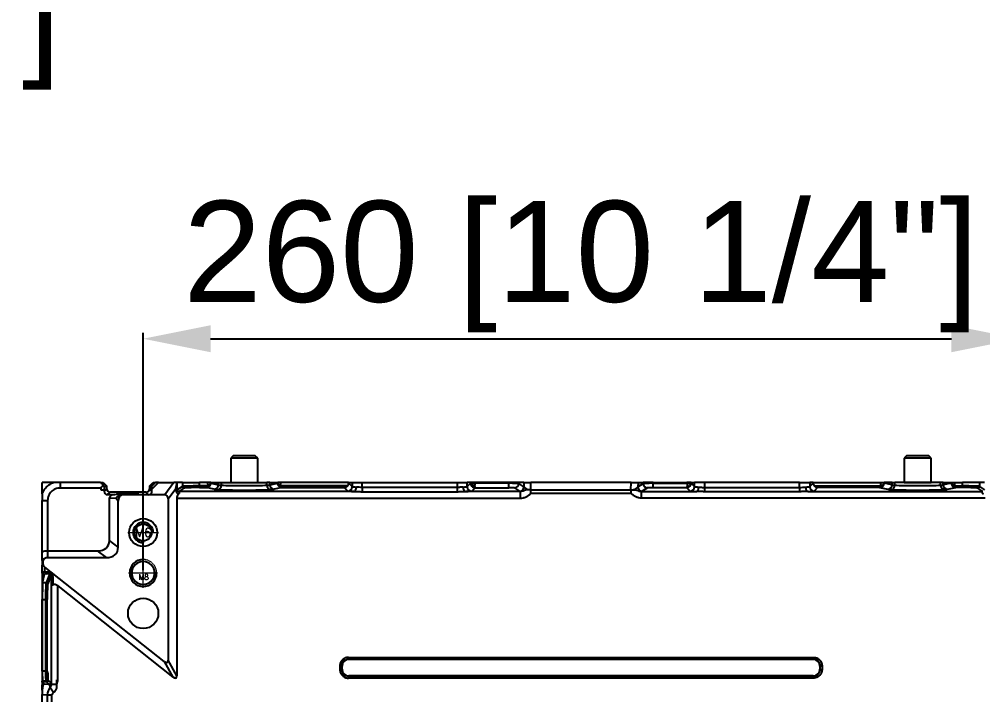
# Model space of a CAD drawing. Header units: millimetres. Extents: x 389 to 17466, y 310 to 5904.
# Drawn here: x 1606.6 to 1892.7, y 1203.1 to 1403.7 of the extents above; entities that cross this region are included whole.
import ezdxf

# ---------------------------------------------------------------- set-up
doc = ezdxf.new("R2010")
doc.units = ezdxf.units.MM
doc.linetypes.add('CENTER', pattern=[0.6, 0.375, -0.075, 0.075, -0.075])
doc.linetypes.add('HIDDEN', pattern=[0.2, 0.1, -0.1])
doc.layers.add('screw', color=33, linetype='Continuous', lineweight=13)
doc.styles.get("Standard").update_dxf_attribs({"font": 'arial.ttf'})
doc.styles.add('TXT', font='txt.shx', dxfattribs={"bigfont": 'gbcbig.shx'})
doc.dimstyles.new('DIMSTYLE_14', dxfattribs={"dimtxt": 30, "dimasz": 20, "dimexe": 1.75, "dimexo": 0.875, "dimgap": 2, "dimtad": 1, "dimzin": 9, "dimdsep": 46, "dimtxsty": 'Standard', "dimblk": '_FILLED', "dimcen": 0.09, "dimadec": 0, "dimazin": 0, "dimtp": 0.05, "dimtm": 0.05, "dimtfac": 1, "dimtofl": 0, "dimtmove": 0, "dimatfit": 3, "dimldrblk": '_FILLED', "dimfxl": 1, "dimtolj": 1, "dimarcsym": 0})

# ---------------------------------------------------------------- blocks, each defined once
blk = doc.blocks.new('_FILLED')
at = {"color": 0, "linetype": 'ByBlock'}
blk.add_solid([(0, 0), (-1, 0.2), (-1, -0.2)], dxfattribs=at)
blk = doc.blocks.new('*D176')
at = {"color": 0, "lineweight": -2, "transparency": 16777216}
for p, q in [((1465.57, 1267.03), (1465.57, 1382.67)), ((1524.51, 1263.39), (1524.51, 1382.67)), ((1485.57, 1380.92), (1504.51, 1380.92))]:
    blk.add_line(p, q, dxfattribs=at)
at = {"layer": 'Defpoints', "color": 0, "transparency": 16777216}
for p in [(1524.51, 1380.92), (1465.57, 1266.16), (1524.51, 1262.52)]:
    blk.add_point(p, dxfattribs=at)
at = {"color": 0, "lineweight": -2, "transparency": 16777216, "xscale": 20, "yscale": 20, "zscale": 20, "rotation": 180}
blk.add_blockref('_FILLED', (1465.57, 1380.92), dxfattribs=at)
at = {"color": 0, "lineweight": -2, "transparency": 16777216, "xscale": 20, "yscale": 20, "zscale": 20}
blk.add_blockref('_FILLED', (1524.51, 1380.92), dxfattribs=at)
at = {"color": 0, "transparency": 16777216, "insert": (1495.04, 1402.34), "char_height": 30, "attachment_point": 5}
blk.add_mtext('\\A1;58.94 [2 3/8"]', dxfattribs=at)
blk = doc.blocks.new('*D177')
at = {"color": 0, "lineweight": -2, "transparency": 16777216}
for p, q in [((1643.36, 1240.16), (1643.36, 1310.6)), ((1903.36, 1240.16), (1903.36, 1310.6)), ((1663.36, 1308.85), (1883.36, 1308.85))]:
    blk.add_line(p, q, dxfattribs=at)
at = {"layer": 'Defpoints', "color": 0, "transparency": 16777216}
for p in [(1903.36, 1308.85), (1643.36, 1239.29), (1903.36, 1239.29)]:
    blk.add_point(p, dxfattribs=at)
at = {"color": 0, "lineweight": -2, "transparency": 16777216, "xscale": 20, "yscale": 20, "zscale": 20, "rotation": 180}
blk.add_blockref('_FILLED', (1643.36, 1308.85), dxfattribs=at)
at = {"color": 0, "lineweight": -2, "transparency": 16777216, "xscale": 20, "yscale": 20, "zscale": 20}
blk.add_blockref('_FILLED', (1903.36, 1308.85), dxfattribs=at)
at = {"color": 0, "transparency": 16777216, "insert": (1773.36, 1330.27), "char_height": 30, "attachment_point": 5}
blk.add_mtext('\\A1;260 [10 1/4"]', dxfattribs=at)
blk = doc.blocks.new('screw_m8_g')
at = {"layer": 'screw', "color": 1, "linetype": 'CENTER', "lineweight": 18, "ltscale": 0.16}
for p, q in [((0, -4.4), (0, 4.4)), ((-4.4, 0), (4.4, 0))]:
    blk.add_line(p, q, dxfattribs=at)
at = {"layer": 'screw', "color": 33, "linetype": 'HIDDEN', "lineweight": 18, "ltscale": 0.16}
blk.add_circle((0, 0), 3.4, dxfattribs=at)
at = {"layer": 'screw', "color": 92, "linetype": 'HIDDEN', "lineweight": 18, "ltscale": 0.16}
blk.add_arc((0, 0), 4, 270, 180, dxfattribs=at)
at = {"layer": 'screw', "color": 6, "lineweight": 18, "style": 'TXT'}
blk.add_text('M8', height=1.6, dxfattribs=at).set_placement((-1.36, -2))
blk = doc.blocks.new('A$C777e5d8d')
at = {"color": 7, "linetype": 'Continuous'}
for p, q in [((0.8, 8), (0, 7.2)), ((8, 7.2), (0, 7.2)), ((0, 7.2), (0, 0)), ((0.8, 8), (4, 8)), ((4, 8), (7.2, 8)), ((8, 7.2), (7.2, 8)), ((8, 0), (8, 7.2)), ((0, 0), (4, 0)), ((4, 0), (8, 0))]:
    blk.add_line(p, q, dxfattribs=at)
blk = doc.blocks.new('YTGUH')
at = {"color": 9, "linetype": 'Continuous', "true_color": 0xc7c8ca}
for p, q in [((1618.71, 1266.16), (1618.71, 1264.51)), ((1630.73, 1266.16), (1618.71, 1266.16)), ((1630.73, 1266.16), (1631.46, 1266.16)), ((1631.46, 1266.16), (1632.56, 1265.06)), ((1631.83, 1264.01), (1631.83, 1265.06)), ((1631.83, 1265.06), (1632.56, 1265.06)), ((1632.56, 1264.3), (1632.56, 1265.06)), ((1645.2, 1265.06), (1646.3, 1266.16)), ((1645.2, 1265.06), (1645.95, 1265.06)), ((1645.2, 1265.06), (1645.2, 1264.3)), ((1647.04, 1266.16), (1645.95, 1265.06)), ((1645.97, 1264.15), (1647.96, 1266.16)), ((1646.3, 1266.16), (1647.04, 1266.16)), ((1647.96, 1266.16), (1647.04, 1266.16)), ((1647.96, 1266.16), (1652.43, 1266.16)), ((1652.43, 1266.16), (1649.75, 1262.52)), ((1653.43, 1266.16), (1652.43, 1266.16)), ((1653.43, 1266.16), (1653.49, 1266.16)), ((1653.49, 1263.95), (1653.49, 1266.16)), ((1655.05, 1266.16), (1653.49, 1266.16)), ((1655.05, 1264.99), (1653.49, 1263.95)), ((1655.05, 1266.16), (1655.05, 1264.99)), ((1655.05, 1266.16), (1660.04, 1266.16)), ((1660.04, 1265.14), (1660.04, 1266.16)), ((1662.43, 1266.16), (1660.04, 1266.16)), ((1662.04, 1265.14), (1660.04, 1265.14)), ((1660.04, 1264.64), (1660.04, 1265.14)), ((1660.04, 1264.64), (1662.04, 1264.64)), ((1662.04, 1265.14), (1662.04, 1264.64)), ((1664.48, 1264.16), (1662.04, 1264.64)), ((1662.43, 1266.16), (1662.43, 1265.24)), ((1663.41, 1266.16), (1662.43, 1266.16)), ((1662.43, 1265.24), (1662.66, 1264.8)), ((1663.41, 1265.92), (1663.41, 1266.16)), ((1663.41, 1266.16), (1665.76, 1266.16)), ((1663.41, 1265.92), (1665.76, 1265.46)), ((1665.76, 1265.46), (1665.76, 1266.16)), ((1665.76, 1266.16), (1666.59, 1266.16)), ((1666.59, 1265.36), (1666.59, 1266.16)), ((1666.59, 1266.16), (1680.12, 1266.16)), ((1680.12, 1265.36), (1680.12, 1266.16)), ((1680.95, 1266.16), (1680.12, 1266.16)), ((1680.95, 1265.46), (1680.95, 1266.16)), ((1680.95, 1266.16), (1683.3, 1266.16)), ((1680.95, 1265.46), (1683.3, 1265.92)), ((1684.67, 1264.64), (1682.23, 1264.16)), ((1683.3, 1266.16), (1683.3, 1265.92)), ((1684.28, 1266.16), (1683.3, 1266.16)), ((1684.28, 1265.24), (1684.05, 1264.8)), ((1684.28, 1265.24), (1684.28, 1266.16)), ((1704.38, 1266.16), (1684.28, 1266.16)), ((1704.09, 1265.14), (1684.67, 1265.14)), ((1684.67, 1264.64), (1684.67, 1265.14)), ((1684.67, 1264.64), (1703.09, 1264.64)), ((1703.09, 1264.64), (1704.11, 1263.62)), ((1704.38, 1265.95), (1704.38, 1266.16)), ((1704.38, 1266.16), (1705.41, 1266.16)), ((1705.41, 1264.92), (1704.38, 1265.95)), ((1705.41, 1266.16), (1705.41, 1264.92)), ((1705.41, 1266.16), (1708.41, 1266.16)), ((1708.41, 1264.68), (1708.41, 1266.16)), ((1708.41, 1266.16), (1736.62, 1266.16)), ((1736.62, 1264.68), (1708.41, 1264.68)), ((1708.41, 1264.68), (1708.41, 1263.43)), ((1736.62, 1266.16), (1736.62, 1264.68)), ((1736.62, 1266.16), (1739.61, 1266.16)), ((1736.62, 1264.68), (1736.62, 1263.43)), ((1739.61, 1264.92), (1739.61, 1266.16)), ((1740.61, 1266.16), (1739.61, 1266.16)), ((1740.61, 1265.91), (1739.61, 1264.92)), ((1740.61, 1266.16), (1740.61, 1265.91)), ((1741.91, 1266.16), (1740.61, 1266.16)), ((1740.71, 1265.63), (1741.91, 1265.91)), ((1740.91, 1263.62), (1741.91, 1264.61)), ((1741.91, 1265.91), (1741.7, 1265.02)), ((1741.91, 1265.91), (1741.91, 1266.16)), ((1751.93, 1266.16), (1741.91, 1266.16)), ((1751.93, 1265.91), (1741.91, 1265.91)), ((1741.91, 1264.61), (1751.93, 1264.61)), ((1751.93, 1266.16), (1751.93, 1265.91)), ((1754.92, 1266.16), (1751.93, 1266.16)), ((1751.93, 1264.61), (1751.93, 1265.91)), ((1753.63, 1264.56), (1755.15, 1263.54)), ((1754.92, 1265.85), (1754.92, 1266.16)), ((1756.4, 1266.16), (1754.92, 1266.16)), ((1756.44, 1264.84), (1754.92, 1265.85)), ((1756.4, 1266.16), (1756.44, 1264.84)), ((1756.4, 1266.16), (1758.43, 1266.16)), ((1758.5, 1264.02), (1758.43, 1266.16)), ((1788.28, 1266.16), (1758.43, 1266.16)), ((1788.21, 1264.02), (1788.28, 1266.16)), ((1788.28, 1266.16), (1790.31, 1266.16)), ((1790.31, 1266.16), (1790.27, 1264.84)), ((1790.27, 1264.84), (1791.79, 1265.85)), ((1790.31, 1266.16), (1791.79, 1266.16)), ((1793.09, 1264.56), (1791.56, 1263.54)), ((1791.79, 1265.85), (1791.79, 1266.16)), ((1794.78, 1266.16), (1791.79, 1266.16)), ((1794.78, 1266.16), (1794.78, 1265.91)), ((1794.78, 1266.16), (1804.8, 1266.16)), ((1794.78, 1265.91), (1804.8, 1265.91)), ((1794.78, 1264.61), (1794.78, 1265.91)), ((1804.8, 1264.61), (1794.78, 1264.61)), ((1804.8, 1265.91), (1804.8, 1266.16)), ((1806.1, 1266.16), (1804.8, 1266.16)), ((1806, 1265.63), (1804.8, 1265.91)), ((1804.8, 1265.91), (1805.01, 1265.02)), ((1805.8, 1263.62), (1804.8, 1264.61)), ((1806.1, 1266.16), (1806.1, 1265.91)), ((1806.1, 1266.16), (1807.1, 1266.16)), ((1806.1, 1265.91), (1807.1, 1264.92)), ((1807.1, 1264.92), (1807.1, 1266.16)), ((1810.09, 1266.16), (1807.1, 1266.16)), ((1810.09, 1266.16), (1810.09, 1264.68)), ((1838.3, 1266.16), (1810.09, 1266.16)), ((1810.09, 1264.68), (1838.3, 1264.68)), ((1810.09, 1264.68), (1810.09, 1263.43)), ((1838.3, 1264.68), (1838.3, 1266.16)), ((1838.3, 1266.16), (1841.3, 1266.16)), ((1838.3, 1264.68), (1838.3, 1263.43)), ((1841.3, 1266.16), (1841.3, 1264.92)), ((1842.34, 1266.16), (1841.3, 1266.16)), ((1841.3, 1264.92), (1842.34, 1265.95)), ((1842.34, 1265.95), (1842.34, 1266.16)), ((1842.34, 1266.16), (1862.43, 1266.16)), ((1843.62, 1264.64), (1842.6, 1263.62)), ((1842.62, 1265.14), (1862.04, 1265.14)), ((1862.04, 1264.64), (1843.62, 1264.64)), ((1862.04, 1264.64), (1862.04, 1265.14)), ((1862.04, 1264.64), (1864.48, 1264.16)), ((1862.43, 1265.24), (1862.43, 1266.16)), ((1862.43, 1266.16), (1863.41, 1266.16)), ((1862.43, 1265.24), (1862.66, 1264.8)), ((1863.41, 1266.16), (1863.41, 1265.92)), ((1865.76, 1266.16), (1863.41, 1266.16)), ((1865.76, 1265.46), (1863.41, 1265.92)), ((1865.76, 1265.46), (1865.76, 1266.16)), ((1865.76, 1266.16), (1866.59, 1266.16)), ((1866.59, 1265.36), (1866.59, 1266.16)), ((1880.12, 1266.16), (1866.59, 1266.16)), ((1880.12, 1265.36), (1880.12, 1266.16)), ((1880.95, 1266.16), (1880.12, 1266.16)), ((1880.95, 1265.46), (1880.95, 1266.16)), ((1880.95, 1266.16), (1883.3, 1266.16)), ((1883.3, 1265.92), (1880.95, 1265.46)), ((1882.23, 1264.16), (1884.67, 1264.64)), ((1883.3, 1265.92), (1883.3, 1266.16)), ((1883.3, 1266.16), (1884.28, 1266.16)), ((1884.28, 1265.24), (1884.05, 1264.8)), ((1884.28, 1266.16), (1884.28, 1265.24)), ((1884.28, 1266.16), (1886.67, 1266.16)), ((1884.67, 1265.14), (1884.67, 1264.64)), ((1884.67, 1265.14), (1886.67, 1265.14)), ((1886.67, 1264.64), (1884.67, 1264.64)), ((1886.67, 1265.14), (1886.67, 1266.16)), ((1891.66, 1266.16), (1886.67, 1266.16)), ((1886.67, 1264.64), (1886.67, 1265.14)), ((1891.66, 1266.16), (1891.66, 1264.99)), ((1893.22, 1266.16), (1891.66, 1266.16)), ((1891.66, 1264.99), (1893.22, 1263.95)), ((1630.83, 1264.51), (1618.71, 1264.51)), ((1630.83, 1264.51), (1630.83, 1264.01)), ((1630.83, 1264.01), (1631.81, 1264.01)), ((1632.56, 1264.3), (1631.81, 1263.55)), ((1631.81, 1264.01), (1631.81, 1263.55)), ((1631.83, 1264.01), (1631.81, 1264.01)), ((1632.81, 1262.55), (1633.56, 1263.3)), ((1632.81, 1262.55), (1634.96, 1262.55)), ((1644.2, 1263.3), (1633.56, 1263.3)), ((1637.56, 1262.52), (1634.96, 1262.55)), ((1644.99, 1262.52), (1637.56, 1262.52)), ((1644.2, 1263.3), (1644.99, 1262.52)), ((1649.75, 1262.52), (1644.99, 1262.52)), ((1645.98, 1263.53), (1645.2, 1264.3)), ((1645.98, 1263.53), (1645.97, 1264.15)), ((1650.77, 1261.26), (1653.1, 1264.42)), ((1653.1, 1264.42), (1653.1, 1263.95)), ((1653.1, 1263.95), (1653.49, 1263.95)), ((1654.05, 1263.49), (1655.55, 1264.49)), ((1654.29, 1263.5), (1654.05, 1263.49)), ((1705.93, 1263.5), (1654.29, 1263.5)), ((1708.41, 1263.43), (1736.62, 1263.43)), ((1755.36, 1263.5), (1739.09, 1263.5)), ((1755.36, 1261.5), (1755.36, 1263.5)), ((1758.44, 1263.94), (1788.27, 1263.94)), ((1758.46, 1263.99), (1758.5, 1264.02)), ((1788.22, 1262.88), (1758.49, 1262.88)), ((1788.25, 1263.99), (1788.21, 1264.02)), ((1791.35, 1263.5), (1807.62, 1263.5)), ((1791.35, 1261.5), (1791.35, 1263.5)), ((1838.3, 1263.43), (1810.09, 1263.43)), ((1840.78, 1263.5), (1892.42, 1263.5)), ((1892.66, 1263.49), (1891.17, 1264.49)), ((1892.42, 1263.5), (1892.66, 1263.49)), ((1613.36, 1260.8), (1615, 1260.8)), ((1613.36, 1245.47), (1613.36, 1260.8)), ((1615, 1260.8), (1615, 1245.84)), ((1633.34, 1261.57), (1635.27, 1261.54)), ((1633.34, 1248.95), (1633.34, 1261.57)), ((1635.94, 1260.63), (1635.27, 1261.54)), ((1635.94, 1246.95), (1635.94, 1260.63)), ((1650.77, 1261.26), (1650.77, 1213.36)), ((1653.37, 1261.5), (1653.37, 1208.75)), ((1653.37, 1261.5), (1755.36, 1261.5)), ((1893.34, 1261.5), (1791.35, 1261.5)), ((1646.36, 1251.29), (1645.86, 1251.29)), ((1635.94, 1246.95), (1633.34, 1248.95)), ((1643.36, 1248.79), (1643.36, 1248.29)), ((1613.36, 1243.03), (1613.36, 1245.47)), ((1615.01, 1245.84), (1629.73, 1245.84)), ((1615.05, 1243.84), (1615.01, 1245.84)), ((1629.73, 1245.84), (1632.34, 1243.84)), ((1613.36, 1243.03), (1613.36, 1241.65)), ((1613.36, 1239.68), (1613.36, 1241.65)), ((1615.05, 1243.84), (1632.34, 1243.84)), ((1643.36, 1242.69), (1643.36, 1243.29)), ((1613.36, 1239.2), (1613.36, 1236.39)), ((1613.5, 1236.38), (1614.02, 1238.95)), ((1614.15, 1239.5), (1614.17, 1241.02)), ((1615.17, 1239.56), (1614.15, 1239.5)), ((1649.61, 1213.01), (1614.17, 1241.02)), ((1615.61, 1239.12), (1614.52, 1236.38)), ((1614.59, 1239.06), (1615.61, 1239.12)), ((1647.36, 1239.29), (1646.76, 1239.29)), ((1614.52, 1236.38), (1613.5, 1236.38)), ((1615.02, 1235.88), (1616.1, 1238.59)), ((1616.1, 1238.59), (1616.01, 1235.53)), ((1616.59, 1235.81), (1616.66, 1238.03)), ((1616.01, 1235.53), (1616.01, 1206.25)), ((1618.01, 1207.6), (1618.01, 1235.44)), ((1618.01, 1235.44), (1652.21, 1208.39)), ((1613.41, 1231.4), (1613.36, 1231.4)), ((1613.36, 1231.4), (1613.36, 1210.16)), ((1613.41, 1210.16), (1613.41, 1231.4)), ((1613.41, 1231.4), (1614.37, 1231.4)), ((1614.37, 1231.4), (1614.37, 1210.16)), ((1614.87, 1231.4), (1614.37, 1231.4)), ((1614.87, 1210.16), (1614.87, 1231.4)), ((1653.37, 1208.75), (1650.77, 1213.36)), ((1704.31, 1214.23), (1842.4, 1214.23)), ((1704.31, 1214.23), (1704.31, 1213.69)), ((1842.4, 1213.69), (1704.31, 1213.69)), ((1704.39, 1213.61), (1704.31, 1213.69)), ((1842.32, 1213.61), (1704.39, 1213.61)), ((1842.32, 1213.61), (1842.4, 1213.69)), ((1842.4, 1214.23), (1842.4, 1213.69)), ((1649.61, 1213.01), (1652.21, 1208.39)), ((1701.77, 1211.7), (1701.77, 1210.61)), ((1702.32, 1211.7), (1701.77, 1211.7)), ((1702.32, 1210.61), (1701.77, 1210.61)), ((1702.32, 1210.61), (1702.32, 1211.7)), ((1702.32, 1211.7), (1702.4, 1211.61)), ((1702.4, 1210.7), (1702.32, 1210.61)), ((1702.4, 1211.61), (1702.4, 1210.7)), ((1844.4, 1211.7), (1844.31, 1211.61)), ((1844.31, 1211.61), (1844.31, 1210.7)), ((1844.31, 1210.7), (1844.4, 1210.61)), ((1844.4, 1210.61), (1844.4, 1211.7)), ((1844.4, 1211.7), (1844.94, 1211.7)), ((1844.4, 1210.61), (1844.94, 1210.61)), ((1844.94, 1211.7), (1844.94, 1210.61)), ((1613.41, 1210.16), (1613.36, 1210.16)), ((1614.37, 1210.16), (1613.41, 1210.16)), ((1614.87, 1210.16), (1614.37, 1210.16)), ((1615.93, 1206.68), (1615.18, 1207.44)), ((1617.75, 1207.6), (1618.01, 1207.6)), ((1617.75, 1206.28), (1617.75, 1207.6)), ((1704.31, 1208.62), (1704.39, 1208.71)), ((1704.31, 1208.62), (1842.4, 1208.62)), ((1704.31, 1208.62), (1704.31, 1208.08)), ((1842.4, 1208.08), (1704.31, 1208.08)), ((1842.32, 1208.71), (1704.39, 1208.71)), ((1842.4, 1208.62), (1842.32, 1208.71)), ((1842.4, 1208.62), (1842.4, 1208.08)), ((1613.36, 1206.9), (1613.36, 1207.17)), ((1613.36, 1206.9), (1613.36, 1206.05)), ((1613.36, 1204.52), (1613.36, 1206.05)), ((1613.36, 1204.52), (1613.36, 1203.18)), ((1614.45, 1207.18), (1613.47, 1207.18)), ((1613.94, 1206.23), (1613.59, 1206.93)), ((1614.68, 1206.93), (1613.59, 1206.93)), ((1615.43, 1206.18), (1613.94, 1206.23)), ((1614.68, 1206.93), (1615.43, 1206.18)), ((1615.79, 1205.31), (1616.73, 1203.85)), ((1616.01, 1206.25), (1617.75, 1206.25)), ((1617.75, 1205.05), (1617.75, 1206.28)), ((1613.36, 1203.18), (1614.87, 1203.13)), ((1613.36, 1169.13), (1613.36, 1203.18)), ((1614.87, 1203.13), (1614.87, 1169.18)), ((1614.87, 1203.13), (1616.28, 1203.13)), ((1616.28, 1169.18), (1616.28, 1203.13))]:
    blk.add_line(p, q, dxfattribs=at)
for centre, radius in [((1643.36, 1251.29), 4.15), ((1643.36, 1251.29), 2.5), ((1643.36, 1227.29), 4.5)]:
    blk.add_circle(centre, radius, dxfattribs=at)
for centre, radius, start, end in [((1643.36, 1251.29), 3, 0, 270), ((1615.05, 1242.3), 1.53, 124.2742, 220.7405), ((1643.36, 1239.29), 4, 90, 0), ((1643.36, 1239.29), 3.4, 90, 0), ((1643.36, 1239.29), 3.4, 0, 90)]:
    blk.add_arc(centre, radius, start, end, dxfattribs=at)
for centre, major_axis, ratio, start_param, end_param in [((1632.39, 1264.51), (-2, 2), 0.008726, 0.59481, 1.090186), ((1630.83, 1266.06), (-1, 1), 0.008727, 2.253368, 3.132866), ((1645.95, 1263.64), (-0.01, 1.41), 0.013235, 5.079274, 6.283122), ((1660.04, 1264.98), (-5, 0), 0.031429, 4.712389, 6.230825), ((1655.55, 1264.99), (-0.277, 0.416), 0.998023, 0.983941, 2.552911), ((1660.04, 1264.48), (-4.5, 0), 0.034921, 4.712389, 6.230825), ((1662.04, 1265.94), (0.797, -0.158), 0.984226, 4.910957, 5.40958), ((1662.04, 1265.94), (-1.28, 0.25), 0.996219, 1.769364, 2.267987), ((1664.48, 1265.46), (0.25, 1.28), 0.984226, 3.340161, 4.904897), ((1665.5, 1265.36), (0.07, 1.3), 0.844803, 3.206862, 4.759004), ((1671.67, 1265.5), (-6, 0), 0.042487, 0.174533, 0.563912), ((1673.36, 1265.54), (-8, 0), 0.040595, 0.563912, 2.57768), ((1675.05, 1265.5), (-6, 0), 0.042487, 2.57768, 2.96706), ((1681.22, 1265.36), (-0.07, 1.3), 0.844803, 1.524182, 3.076323), ((1682.23, 1265.46), (-0.25, 1.28), 0.984226, 1.378289, 2.943025), ((1684.67, 1265.94), (1.28, 0.25), 0.996219, 4.015198, 4.513821), ((1684.67, 1265.94), (0.797, 0.158), 0.984226, 4.015198, 4.513821), ((1703.07, 1265.96), (0.92, -0.92), 0.998783, 0.105989, 0.784789), ((1704.11, 1264.92), (-0.919, -0.919), 0.998783, 0.786007, 2.355586), ((1708.41, 1264.92), (-3, 0), 0.050053, 0.034907, 0.957024), ((1705.93, 1264.8), (-0.03, -1.3), 0.575839, 0.0427, 1.584963), ((1736.62, 1264.92), (-3, 0), 0.050053, 2.184569, 3.106686), ((1739.09, 1264.8), (0.03, -1.3), 0.575839, 4.698222, 6.240485), ((1740.91, 1264.92), (0.919, -0.919), 0.998783, 3.9276, 5.497178), ((1741.91, 1265.91), (-1.2, 0.51), 0.96994, 0.412514, 0.771134), ((1741.91, 1265.91), (-1.3, 0.04), 0.593526, 0.053916, 0.412536), ((1741.17, 1265.64), (0.46, 0.195), 0.685021, 2.587307, 3.079904), ((1741.17, 1265.63), (-0.456, -0.205), 0.69482, 5.709949, 6.204723), ((1741.91, 1265.91), (-0.54, 1.19), 0.988133, 1.499411, 2.710369), ((1741.91, 1265.91), (-0.01, 1.3), 0.222706, 2.320074, 3.104864), ((1751.93, 1265.85), (-3, 0), 0.019788, 3.193953, 4.712389), ((1751.93, 1264.55), (-1.7, 0), 0.034921, 3.193953, 4.712389), ((1753.63, 1265.85), (0.72, 1.08), 0.998023, 3.730274, 5.299244), ((1755.15, 1264.84), (0.72, 1.08), 0.998023, 3.730274, 5.299244), ((1758.44, 1264.85), (-2, 0.07), 0.41429, 0.089732, 1.616226), ((1788.27, 1264.85), (2, 0.07), 0.41429, 4.66696, 6.193453), ((1791.56, 1264.84), (-0.72, 1.08), 0.998023, 0.983941, 2.552911), ((1794.78, 1265.85), (-3, 0), 0.019788, 4.712389, 6.230825), ((1793.09, 1265.85), (-0.72, 1.08), 0.998023, 0.983941, 2.552911), ((1794.78, 1264.55), (-1.7, 0), 0.034921, 4.712389, 6.230825), ((1804.8, 1265.91), (0.54, 1.19), 0.988133, 3.572817, 4.783775), ((1804.8, 1265.91), (0.01, 1.3), 0.222706, 3.178322, 3.963111), ((1805.8, 1264.92), (-0.919, -0.919), 0.998783, 0.786007, 2.355586), ((1804.8, 1265.91), (1.3, 0.04), 0.593526, 5.870649, 6.229269), ((1805.54, 1265.64), (-0.46, 0.195), 0.685021, 3.203282, 3.695879), ((1805.54, 1265.63), (0.456, -0.205), 0.69482, 0.078462, 0.573236), ((1804.8, 1265.91), (1.2, 0.51), 0.96994, 5.512051, 5.870672), ((1810.09, 1264.92), (-3, 0), 0.050053, 0.034907, 0.957024), ((1807.62, 1264.8), (-0.03, -1.3), 0.575839, 0.0427, 1.584963), ((1838.3, 1264.92), (-3, 0), 0.050053, 2.184569, 3.106686), ((1840.78, 1264.8), (0.03, -1.3), 0.575839, 4.698222, 6.240485), ((1842.6, 1264.92), (0.919, -0.919), 0.998783, 3.9276, 5.497178), ((1843.64, 1265.96), (-0.92, -0.92), 0.998783, 5.498396, 6.177197), ((1862.04, 1265.94), (-0.797, 0.158), 0.984226, 1.769364, 2.267987), ((1862.04, 1265.94), (-1.28, 0.25), 0.996219, 1.769364, 2.267987), ((1864.48, 1265.46), (0.25, 1.28), 0.984226, 3.340161, 4.904897), ((1865.5, 1265.36), (0.07, 1.3), 0.844803, 3.206862, 4.759004), ((1871.67, 1265.5), (-6, 0), 0.042487, 0.174533, 0.563912), ((1873.36, 1265.54), (-8, 0), 0.040595, 0.563912, 2.57768), ((1875.05, 1265.5), (-6, 0), 0.042487, 2.57768, 2.96706), ((1881.22, 1265.36), (-0.07, 1.3), 0.844803, 1.524182, 3.076323), ((1882.23, 1265.46), (-0.25, 1.28), 0.984226, 1.378289, 2.943025), ((1884.67, 1265.94), (1.28, 0.25), 0.996219, 4.015198, 4.513821), ((1884.67, 1265.94), (-0.797, -0.158), 0.984226, 0.873605, 1.372228), ((1886.67, 1264.98), (-5, 0), 0.031429, 3.193953, 4.712389), ((1886.67, 1264.48), (-4.5, 0), 0.034921, 3.193953, 4.712389), ((1891.17, 1264.99), (0.277, 0.416), 0.998023, 3.730274, 5.299244), ((1632.81, 1263.55), (-0.707, -0.707), 0.999695, 5.497939, 7.068431), ((1633.56, 1264.3), (-0.707, -0.707), 0.999695, 5.497939, 7.068431), ((1634.98, 1261.55), (1.64, -0.02), 0.608727, 1.592796, 3.149746), ((1640.87, 1256.42), (4.3, -5.83), 0.414284, 2.987773, 3.653779), ((1637.59, 1261.52), (1.64, -0.02), 0.608727, 1.592796, 1.946025), ((1644.2, 1264.3), (-0.707, 0.707), 0.999695, 2.356347, 3.926839), ((1644.98, 1263.53), (-0.397, 0.931), 0.985858, 2.743926, 4.314418), ((1647.48, 1258.45), (-2.86, -3.89), 0.414284, 2.629407, 3.437875), ((1654.66, 1264), (1.5, 0.48), 0.950312, 2.844461, 3.8854), ((1655.98, 1261.5), (-2.61, 0), 0.767327, 5.654446, 6.283185), ((1654.05, 1264), (0.543, 0.187), 0.861051, 2.850587, 4.419557), ((1654.05, 1262.5), (0.027, -1), 0.608624, 2.799613, 3.097594), ((1671.67, 1264.2), (-7.3, 0), 0.034921, 0.174533, 0.563912), ((1673.36, 1264.24), (-9.3, 0), 0.034921, 0.563912, 2.57768), ((1675.05, 1264.2), (-7.3, 0), 0.034921, 2.57768, 2.96706), ((1708.41, 1263.62), (-4.3, 0), 0.034921, 0.034907, 0.957024), ((1736.62, 1263.62), (-4.3, 0), 0.034921, 2.184569, 3.106686), ((1758.44, 1263.55), (-3.3, 0), 0.042162, 0.063301, 0.365689), ((1788.27, 1263.55), (3.3, 0), 0.042162, 5.917496, 6.219885), ((1810.09, 1263.62), (-4.3, 0), 0.034921, 0.034907, 0.957024), ((1838.3, 1263.62), (-4.3, 0), 0.034921, 2.184569, 3.106686), ((1871.67, 1264.2), (-7.3, 0), 0.034921, 0.174533, 0.563912), ((1873.36, 1264.24), (-9.3, 0), 0.034921, 0.563912, 2.57768), ((1875.05, 1264.2), (-7.3, 0), 0.034921, 2.57768, 2.96706), ((1892.66, 1262.5), (-0.027, -1), 0.608624, 3.185591, 3.483573), ((1625.12, 1252.91), (-7.63, 5.85), 0.519988, 2.546017, 3.521237), ((1615, 1245.01), (2, 0.02), 0.414169, 1.567182, 2.534441), ((1615.04, 1243.01), (0.05, -2.83), 0.707053, 3.129252, 3.134364), ((1627.73, 1250.91), (-7.63, 5.85), 0.519988, 2.546017, 3.521237), ((1615.05, 1242.3), (-2, -0.03), 0.707053, 5.146817, 5.710572), ((1615.05, 1242.3), (-2, 0.03), 0.621326, 0.5689, 0.959097), ((1615.07, 1241.01), (0.05, -2.83), 0.707053, 3.129252, 3.57602), ((1615.02, 1239.95), (-2, 0.01), 0.250652, 0.591792, 1.123404), ((1614.02, 1239.95), (0.981, -0.196), 0.996044, 4.185297, 4.908556), ((1615.07, 1243.91), (-0.04, -3.22), 0.621326, 5.671486, 5.837782), ((1615.02, 1238.95), (1, 0), 0.119965, 2.014389, 3.117507), ((1614.59, 1240.05), (0.058, -0.998), 0.553603, 5.268923, 6.178337), ((1615.12, 1237.94), (0.81, 1.45), 0.902173, 5.238895, 6.80665), ((1615.61, 1240.11), (0.058, -0.998), 0.553603, 5.268923, 6.178337), ((1615.56, 1238.49), (0.316, 0.584), 0.749129, 5.247343, 6.815098), ((1613.5, 1237.38), (0.981, -0.196), 0.996044, 4.759337, 4.908556), ((1613.51, 1231.4), (0, 5), 0.020946, 0.087266, 1.570796), ((1614.53, 1231.4), (0, 5), 0.031429, 0.087266, 1.570796), ((1614.52, 1235.88), (-0.464, 0.185), 0.995592, 3.522886, 5.090641), ((1617.1, 1238.59), (-1, 0.028), 0.62541, 0.044741, 1.134215), ((1618.01, 1232.89), (-1.41, 2.92), 0.484172, 5.497787, 6.283364), ((1615.03, 1231.4), (0, 4.5), 0.034921, 0.087266, 1.570796), ((1649.12, 1215.19), (1.39, -2.46), 0.35329, 5.569338, 6.841706), ((1704.41, 1211.6), (-1.42, 1.42), 0.992433, 5.501585, 7.064785), ((1842.3, 1211.6), (1.42, 1.42), 0.992433, 5.501585, 7.064785), ((1704.41, 1210.71), (-1.42, -1.42), 0.992433, 5.501585, 7.064785), ((1842.3, 1210.71), (1.42, -1.42), 0.992433, 5.501585, 7.064785), ((1613.48, 1210.16), (0, 3), 0.023273, 1.570796, 3.025387), ((1614.46, 1210.16), (0, 3), 0.029101, 1.570796, 3.025387), ((1614.96, 1210.16), (0, 2.5), 0.034921, 1.570796, 3.084511), ((1615.07, 1206.16), (0, 3.5), 0.034921, 5.086761, 7.409605), ((1614.51, 1207.61), (-2.48, 2.48), 0.998783, 3.53867, 3.926382), ((1651.73, 1210.58), (1.39, -2.46), 0.35329, 5.569338, 6.841706), ((1613.94, 1205.24), (0.894, 0.447), 0.999239, 1.107575, 1.728982), ((1613.94, 1203.24), (0.03, 3), 0.218747, 0.043917, 1.130098), ((1617.7, 1203.11), (0.1, 3), 0.942809, 0.778991, 1.595477), ((1615.43, 1206.68), (-0.354, -0.354), 0.998783, 0.786007, 2.355586), ((1615.43, 1203.18), (-0.03, 3), 0.177208, 5.496471, 6.226101), ((1615.93, 1203.18), (0, 3.5), 0.051121, 5.779138, 6.23197), ((1617.7, 1203.11), (-1.41, 0.05), 0.706891, 5.49138, 6.307865)]:
    blk.add_ellipse(centre, major_axis=major_axis, ratio=ratio, start_param=start_param, end_param=end_param, dxfattribs=at)
blk.add_ellipse((1638.67, 1262.95), major_axis=(-3.25, 0), ratio=0.017455, dxfattribs=at)
for points, knots in [([(1613.36, 1262.76), (1613.5, 1263.15), (1613.68, 1263.52), (1614.13, 1264.22), (1614.39, 1264.54), (1614.97, 1265.12), (1615.3, 1265.38), (1615.99, 1265.83), (1616.36, 1266.01), (1616.75, 1266.16)], [0, 0, 0, 0, 0.25, 0.25, 0.5, 0.5, 0.75, 0.75, 1, 1, 1, 1]), ([(1613.36, 1262.76), (1613.36, 1263.43), (1613.36, 1264.05), (1613.36, 1265.19), (1613.36, 1265.71), (1613.36, 1266.16)], [0, 0, 0, 0, 0.5, 0.5, 1, 1, 1, 1]), ([(1616.75, 1266.16), (1616.08, 1266.16), (1615.46, 1266.16), (1614.32, 1266.16), (1613.8, 1266.16), (1613.36, 1266.16)], [0, 0, 0, 0, 0.5, 0.5, 1, 1, 1, 1]), ([(1618.71, 1266.16), (1618.51, 1266.16), (1618.32, 1266.16), (1617.93, 1266.16), (1617.74, 1266.16), (1617.37, 1266.16), (1617.2, 1266.16), (1616.91, 1266.16), (1616.79, 1266.16), (1616.75, 1266.16)], [0, 0, 0, 0, 0.25, 0.25, 0.5, 0.5, 0.75, 0.75, 1, 1, 1, 1]), ([(1631.45, 1265.42), (1631.36, 1265.27), (1631.26, 1265.12), (1631.05, 1264.82), (1630.94, 1264.66), (1630.83, 1264.51)], [0, 0, 0, 0, 0.5, 0.5, 1, 1, 1, 1]), ([(1662.43, 1265.24), (1662.56, 1265.27), (1662.68, 1265.31), (1662.9, 1265.41), (1663, 1265.47), (1663.18, 1265.59), (1663.25, 1265.65), (1663.36, 1265.78), (1663.39, 1265.85), (1663.41, 1265.92)], [0, 0, 0, 0, 0.25, 0.25, 0.5, 0.5, 0.75, 0.75, 1, 1, 1, 1]), ([(1663.41, 1265.92), (1663.4, 1265.81), (1663.38, 1265.7), (1663.31, 1265.49), (1663.25, 1265.38), (1663.13, 1265.19), (1663.05, 1265.1), (1662.87, 1264.93), (1662.77, 1264.86), (1662.66, 1264.8)], [0, 0, 0, 0, 0.25, 0.25, 0.5, 0.5, 0.75, 0.75, 1, 1, 1, 1]), ([(1684.05, 1264.8), (1683.94, 1264.86), (1683.84, 1264.93), (1683.66, 1265.1), (1683.58, 1265.19), (1683.46, 1265.38), (1683.41, 1265.49), (1683.33, 1265.7), (1683.31, 1265.81), (1683.3, 1265.92)], [0, 0, 0, 0, 0.25, 0.25, 0.5, 0.5, 0.75, 0.75, 1, 1, 1, 1]), ([(1684.28, 1265.24), (1684.16, 1265.27), (1684.03, 1265.31), (1683.81, 1265.41), (1683.71, 1265.47), (1683.54, 1265.59), (1683.46, 1265.65), (1683.35, 1265.78), (1683.32, 1265.85), (1683.3, 1265.92)], [0, 0, 0, 0, 0.25, 0.25, 0.5, 0.5, 0.75, 0.75, 1, 1, 1, 1]), ([(1703.09, 1264.64), (1703.27, 1264.64), (1703.45, 1264.68), (1703.7, 1264.81), (1703.79, 1264.86), (1703.95, 1264.98), (1704.02, 1265.06), (1704.09, 1265.14)], [0, 0, 0, 0, 0.5, 0.5, 0.75, 0.75, 1, 1, 1, 1]), ([(1708.41, 1264.68), (1708.1, 1264.68), (1707.8, 1264.7), (1707.36, 1264.74), (1707.22, 1264.76), (1706.94, 1264.78), (1706.81, 1264.8), (1706.68, 1264.8)], [0, 0, 0, 0, 0.5, 0.5, 0.75, 0.75, 1, 1, 1, 1]), ([(1738.34, 1264.8), (1738.09, 1264.79), (1737.82, 1264.76), (1737.38, 1264.71), (1737.23, 1264.7), (1736.93, 1264.68), (1736.77, 1264.68), (1736.62, 1264.68)], [0, 0, 0, 0, 0.5, 0.5, 0.75, 0.75, 1, 1, 1, 1]), ([(1741.7, 1265.02), (1741.59, 1265.04), (1741.48, 1265.06), (1741.27, 1265.12), (1741.17, 1265.17), (1740.99, 1265.28), (1740.92, 1265.34), (1740.79, 1265.48), (1740.74, 1265.55), (1740.71, 1265.63)], [0, 0, 0, 0, 0.25, 0.25, 0.5, 0.5, 0.75, 0.75, 1, 1, 1, 1]), ([(1741.7, 1265.02), (1741.59, 1265.02), (1741.48, 1265.02), (1741.27, 1265.06), (1741.17, 1265.08), (1740.99, 1265.16), (1740.91, 1265.21), (1740.78, 1265.33), (1740.74, 1265.39), (1740.71, 1265.46)], [0, 0, 0, 0, 0.25, 0.25, 0.5, 0.5, 0.75, 0.75, 1, 1, 1, 1]), ([(1805.01, 1265.02), (1805.12, 1265.04), (1805.23, 1265.06), (1805.44, 1265.12), (1805.54, 1265.17), (1805.72, 1265.28), (1805.8, 1265.34), (1805.92, 1265.48), (1805.97, 1265.55), (1806, 1265.63)], [0, 0, 0, 0, 0.25, 0.25, 0.5, 0.5, 0.75, 0.75, 1, 1, 1, 1]), ([(1805.01, 1265.02), (1805.12, 1265.02), (1805.23, 1265.02), (1805.44, 1265.06), (1805.54, 1265.08), (1805.72, 1265.16), (1805.8, 1265.21), (1805.93, 1265.33), (1805.97, 1265.39), (1806.01, 1265.46)], [0, 0, 0, 0, 0.25, 0.25, 0.5, 0.5, 0.75, 0.75, 1, 1, 1, 1]), ([(1808.37, 1264.8), (1808.62, 1264.79), (1808.89, 1264.76), (1809.33, 1264.71), (1809.48, 1264.7), (1809.78, 1264.68), (1809.94, 1264.68), (1810.09, 1264.68)], [0, 0, 0, 0, 0.5, 0.5, 0.75, 0.75, 1, 1, 1, 1]), ([(1838.3, 1264.68), (1838.61, 1264.68), (1838.91, 1264.7), (1839.35, 1264.74), (1839.49, 1264.76), (1839.77, 1264.78), (1839.9, 1264.8), (1840.03, 1264.8)], [0, 0, 0, 0, 0.5, 0.5, 0.75, 0.75, 1, 1, 1, 1]), ([(1843.62, 1264.64), (1843.44, 1264.64), (1843.26, 1264.68), (1843.01, 1264.81), (1842.92, 1264.86), (1842.77, 1264.98), (1842.69, 1265.06), (1842.62, 1265.14)], [0, 0, 0, 0, 0.5, 0.5, 0.75, 0.75, 1, 1, 1, 1]), ([(1862.43, 1265.24), (1862.56, 1265.27), (1862.68, 1265.31), (1862.9, 1265.41), (1863, 1265.47), (1863.18, 1265.59), (1863.25, 1265.65), (1863.36, 1265.78), (1863.39, 1265.85), (1863.41, 1265.92)], [0, 0, 0, 0, 0.25, 0.25, 0.5, 0.5, 0.75, 0.75, 1, 1, 1, 1]), ([(1862.66, 1264.8), (1862.77, 1264.86), (1862.87, 1264.93), (1863.05, 1265.1), (1863.13, 1265.19), (1863.25, 1265.38), (1863.31, 1265.49), (1863.38, 1265.7), (1863.4, 1265.81), (1863.41, 1265.92)], [0, 0, 0, 0, 0.25, 0.25, 0.5, 0.5, 0.75, 0.75, 1, 1, 1, 1]), ([(1883.3, 1265.92), (1883.31, 1265.81), (1883.33, 1265.7), (1883.41, 1265.49), (1883.46, 1265.38), (1883.58, 1265.19), (1883.66, 1265.1), (1883.84, 1264.93), (1883.94, 1264.86), (1884.05, 1264.8)], [0, 0, 0, 0, 0.25, 0.25, 0.5, 0.5, 0.75, 0.75, 1, 1, 1, 1]), ([(1884.28, 1265.24), (1884.16, 1265.27), (1884.03, 1265.31), (1883.81, 1265.41), (1883.71, 1265.47), (1883.54, 1265.59), (1883.46, 1265.65), (1883.35, 1265.78), (1883.32, 1265.85), (1883.3, 1265.92)], [0, 0, 0, 0, 0.25, 0.25, 0.5, 0.5, 0.75, 0.75, 1, 1, 1, 1]), ([(1613.36, 1262.76), (1613.36, 1262.74), (1613.36, 1262.7), (1613.36, 1262.6), (1613.36, 1262.53), (1613.36, 1262.31), (1613.36, 1262.14), (1613.36, 1261.77), (1613.36, 1261.58), (1613.36, 1261.2), (1613.36, 1261), (1613.36, 1260.8)], [0, 0, 0, 0, 0.125, 0.125, 0.25, 0.25, 0.5, 0.5, 0.75, 0.75, 1, 1, 1, 1]), ([(1618.71, 1264.51), (1618.46, 1264.51), (1618.22, 1264.48), (1617.75, 1264.39), (1617.52, 1264.32), (1617.07, 1264.13), (1616.85, 1264.02), (1616.45, 1263.75), (1616.26, 1263.59), (1615.92, 1263.25), (1615.77, 1263.07), (1615.49, 1262.66), (1615.38, 1262.45), (1615.19, 1262), (1615.12, 1261.77), (1615.03, 1261.29), (1615, 1261.05), (1615, 1260.8)], [0, 0, 0, 0, 0.125, 0.125, 0.25, 0.25, 0.375, 0.375, 0.5, 0.5, 0.625, 0.625, 0.75, 0.75, 0.875, 0.875, 1, 1, 1, 1]), ([(1637, 1262.46), (1636.83, 1262.42), (1636.67, 1262.37), (1636.35, 1262.24), (1636.2, 1262.17), (1635.76, 1261.93), (1635.5, 1261.73), (1635.27, 1261.54)], [0, 0, 0, 0, 0.25, 0.25, 0.5, 0.5, 1, 1, 1, 1]), ([(1653.87, 1262.68), (1653.95, 1262.76), (1654.01, 1262.84), (1654.1, 1263), (1654.13, 1263.07), (1654.18, 1263.21), (1654.2, 1263.27), (1654.21, 1263.35), (1654.21, 1263.37), (1654.22, 1263.41), (1654.22, 1263.43), (1654.23, 1263.44)], [0, 0, 0, 0, 0.25, 0.25, 0.5, 0.5, 0.75, 0.75, 0.875, 0.875, 1, 1, 1, 1]), ([(1705.93, 1263.5), (1706.33, 1263.5), (1706.74, 1263.47), (1707.57, 1263.44), (1707.99, 1263.43), (1708.41, 1263.43)], [0, 0, 0, 0, 0.5, 0.5, 1, 1, 1, 1]), ([(1736.62, 1263.43), (1737.04, 1263.43), (1737.47, 1263.44), (1738.3, 1263.47), (1738.7, 1263.5), (1739.09, 1263.5)], [0, 0, 0, 0, 0.5, 0.5, 1, 1, 1, 1]), ([(1758.46, 1263.99), (1758.31, 1263.99), (1758.17, 1263.99), (1757.88, 1263.99), (1757.74, 1263.98), (1757.34, 1263.96), (1757.1, 1263.92), (1756.63, 1263.79), (1756.4, 1263.7), (1756.03, 1263.59), (1755.9, 1263.56), (1755.64, 1263.51), (1755.5, 1263.5), (1755.36, 1263.5)], [0, 0, 0, 0, 0.125, 0.125, 0.25, 0.25, 0.5, 0.5, 0.75, 0.75, 0.875, 0.875, 1, 1, 1, 1]), ([(1755.36, 1261.5), (1755.65, 1261.5), (1755.94, 1261.54), (1756.5, 1261.67), (1756.78, 1261.77), (1757.31, 1262.03), (1757.55, 1262.18), (1757.91, 1262.44), (1758.02, 1262.53), (1758.19, 1262.67), (1758.25, 1262.72), (1758.33, 1262.78), (1758.36, 1262.81), (1758.42, 1262.85), (1758.46, 1262.87), (1758.49, 1262.88)], [0, 0, 0, 0, 0.25, 0.25, 0.5, 0.5, 0.75, 0.75, 0.875, 0.875, 0.9375, 0.9375, 0.96875, 0.96875, 1, 1, 1, 1]), ([(1758.44, 1263.94), (1758.44, 1263.95), (1758.44, 1263.97), (1758.46, 1263.98), (1758.46, 1263.99)], [0, 0, 0, 0, 0.490427, 1, 1, 1, 1]), ([(1758.49, 1262.88), (1758.48, 1262.97), (1758.47, 1263.07), (1758.46, 1263.25), (1758.46, 1263.34), (1758.45, 1263.61), (1758.44, 1263.78), (1758.44, 1263.94)], [0, 0, 0, 0, 0.25, 0.25, 0.5, 0.5, 1, 1, 1, 1]), ([(1788.22, 1262.88), (1788.23, 1262.97), (1788.24, 1263.07), (1788.25, 1263.25), (1788.25, 1263.34), (1788.26, 1263.61), (1788.27, 1263.78), (1788.27, 1263.94)], [0, 0, 0, 0, 0.25, 0.25, 0.5, 0.5, 1, 1, 1, 1]), ([(1791.35, 1261.5), (1791.06, 1261.5), (1790.77, 1261.54), (1790.21, 1261.67), (1789.93, 1261.77), (1789.41, 1262.03), (1789.16, 1262.18), (1788.8, 1262.44), (1788.69, 1262.53), (1788.52, 1262.67), (1788.46, 1262.72), (1788.38, 1262.78), (1788.35, 1262.81), (1788.29, 1262.85), (1788.26, 1262.87), (1788.22, 1262.88)], [0, 0, 0, 0, 0.25, 0.25, 0.5, 0.5, 0.75, 0.75, 0.875, 0.875, 0.9375, 0.9375, 0.96875, 0.96875, 1, 1, 1, 1]), ([(1788.25, 1263.99), (1788.4, 1263.99), (1788.54, 1263.99), (1788.83, 1263.99), (1788.97, 1263.98), (1789.37, 1263.96), (1789.61, 1263.92), (1790.08, 1263.79), (1790.31, 1263.7), (1790.68, 1263.59), (1790.81, 1263.56), (1791.07, 1263.51), (1791.21, 1263.5), (1791.35, 1263.5)], [0, 0, 0, 0, 0.125, 0.125, 0.25, 0.25, 0.5, 0.5, 0.75, 0.75, 0.875, 0.875, 1, 1, 1, 1]), ([(1810.09, 1263.43), (1809.67, 1263.43), (1809.24, 1263.44), (1808.41, 1263.47), (1808.01, 1263.5), (1807.62, 1263.5)], [0, 0, 0, 0, 0.5, 0.5, 1, 1, 1, 1]), ([(1840.78, 1263.5), (1840.39, 1263.5), (1839.98, 1263.47), (1839.15, 1263.44), (1838.72, 1263.43), (1838.3, 1263.43)], [0, 0, 0, 0, 0.5, 0.5, 1, 1, 1, 1]), ([(1892.84, 1262.68), (1892.76, 1262.76), (1892.7, 1262.84), (1892.61, 1263), (1892.58, 1263.07), (1892.53, 1263.21), (1892.52, 1263.27), (1892.5, 1263.35), (1892.5, 1263.37), (1892.49, 1263.41), (1892.49, 1263.43), (1892.48, 1263.44)], [0, 0, 0, 0, 0.25, 0.25, 0.5, 0.5, 0.75, 0.75, 0.875, 0.875, 1, 1, 1, 1]), ([(1613.36, 1239.2), (1613.36, 1239.22), (1613.36, 1239.26), (1613.36, 1239.41), (1613.36, 1239.51), (1613.36, 1239.68)], [0, 0, 0, 0, 0.5, 0.5, 1, 1, 1, 1]), ([(1613.36, 1236.39), (1613.36, 1236.36), (1613.36, 1236.31), (1613.36, 1236.14), (1613.36, 1236.03), (1613.36, 1235.75), (1613.36, 1235.59), (1613.36, 1235.22), (1613.36, 1235.01), (1613.36, 1234.55), (1613.36, 1234.31), (1613.36, 1233.78), (1613.36, 1233.5), (1613.36, 1232.93), (1613.36, 1232.63), (1613.36, 1232.02), (1613.36, 1231.71), (1613.36, 1231.4)], [0, 0, 0, 0, 0.125, 0.125, 0.25, 0.25, 0.375, 0.375, 0.5, 0.5, 0.625, 0.625, 0.75, 0.75, 0.875, 0.875, 1, 1, 1, 1]), ([(1616.01, 1235.53), (1616.01, 1235.54), (1616.03, 1235.56), (1616.09, 1235.59), (1616.13, 1235.61), (1616.23, 1235.65), (1616.29, 1235.67), (1616.43, 1235.73), (1616.51, 1235.77), (1616.59, 1235.81)], [0, 0, 0, 0, 0.25, 0.25, 0.5, 0.5, 0.75, 0.75, 1, 1, 1, 1]), ([(1704.31, 1214.23), (1703.98, 1214.23), (1703.64, 1214.17), (1703.03, 1213.91), (1702.75, 1213.73), (1702.28, 1213.26), (1702.09, 1212.98), (1701.84, 1212.36), (1701.77, 1212.03), (1701.77, 1211.7)], [0, 0, 0, 0, 0.25, 0.25, 0.5, 0.5, 0.75, 0.75, 1, 1, 1, 1]), ([(1702.32, 1211.7), (1702.32, 1211.96), (1702.37, 1212.22), (1702.57, 1212.7), (1702.71, 1212.92), (1703.08, 1213.29), (1703.3, 1213.44), (1703.78, 1213.64), (1704.05, 1213.69), (1704.31, 1213.69)], [0, 0, 0, 0, 0.25, 0.25, 0.5, 0.5, 0.75, 0.75, 1, 1, 1, 1]), ([(1844.4, 1211.7), (1844.39, 1211.74), (1844.39, 1211.83), (1844.38, 1211.97), (1844.36, 1212.1), (1844.32, 1212.23), (1844.29, 1212.36), (1844.24, 1212.48), (1844.18, 1212.6), (1844.12, 1212.71), (1844.05, 1212.82), (1843.98, 1212.92), (1843.9, 1213.02), (1843.79, 1213.14), (1843.63, 1213.28), (1843.42, 1213.42), (1843.19, 1213.54), (1842.94, 1213.62), (1842.67, 1213.68), (1842.49, 1213.69), (1842.4, 1213.69)], [0, 0, 0, 0, 0.043878, 0.087345, 0.130404, 0.173058, 0.215311, 0.257165, 0.298626, 0.339695, 0.380376, 0.420674, 0.460592, 0.500135, 0.579552, 0.660487, 0.742971, 0.827034, 0.912701, 1, 1, 1, 1]), ([(1701.77, 1210.61), (1701.77, 1210.28), (1701.84, 1209.95), (1702.09, 1209.34), (1702.28, 1209.06), (1702.75, 1208.59), (1703.03, 1208.4), (1703.64, 1208.14), (1703.98, 1208.08), (1704.31, 1208.08)], [0, 0, 0, 0, 0.25, 0.25, 0.5, 0.5, 0.75, 0.75, 1, 1, 1, 1]), ([(1704.31, 1208.62), (1704.05, 1208.62), (1703.78, 1208.67), (1703.3, 1208.87), (1703.08, 1209.02), (1702.71, 1209.39), (1702.57, 1209.61), (1702.37, 1210.09), (1702.32, 1210.35), (1702.32, 1210.61)], [0, 0, 0, 0, 0.25, 0.25, 0.5, 0.5, 0.75, 0.75, 1, 1, 1, 1]), ([(1842.4, 1208.62), (1842.45, 1208.62), (1842.54, 1208.62), (1842.68, 1208.64), (1842.81, 1208.66), (1842.94, 1208.69), (1843.06, 1208.73), (1843.19, 1208.78), (1843.31, 1208.83), (1843.42, 1208.9), (1843.53, 1208.96), (1843.63, 1209.04), (1843.72, 1209.12), (1843.85, 1209.23), (1843.98, 1209.39), (1844.13, 1209.6), (1844.24, 1209.83), (1844.33, 1210.08), (1844.38, 1210.34), (1844.39, 1210.52), (1844.4, 1210.61)], [0, 0, 0, 0, 0.043878, 0.087345, 0.130404, 0.173058, 0.215311, 0.257165, 0.298626, 0.339695, 0.380376, 0.420674, 0.460592, 0.500135, 0.579552, 0.660487, 0.742971, 0.827034, 0.912701, 1, 1, 1, 1]), ([(1613.36, 1210.16), (1613.36, 1209.97), (1613.36, 1209.79), (1613.36, 1209.44), (1613.36, 1209.26), (1613.36, 1208.92), (1613.36, 1208.75), (1613.36, 1208.44), (1613.36, 1208.3), (1613.36, 1208.02), (1613.36, 1207.9), (1613.36, 1207.68), (1613.36, 1207.58), (1613.36, 1207.41), (1613.36, 1207.34), (1613.36, 1207.23), (1613.36, 1207.19), (1613.36, 1207.17)], [0, 0, 0, 0, 0.125, 0.125, 0.25, 0.25, 0.375, 0.375, 0.5, 0.5, 0.625, 0.625, 0.75, 0.75, 0.875, 0.875, 1, 1, 1, 1]), ([(1614.95, 1207.66), (1614.95, 1207.54), (1614.9, 1207.42), (1614.72, 1207.23), (1614.59, 1207.18), (1614.45, 1207.18)], [0, 0, 0, 0, 0.5, 0.5, 1, 1, 1, 1]), ([(1614.68, 1206.93), (1614.82, 1206.93), (1614.95, 1206.99), (1615.13, 1207.18), (1615.18, 1207.31), (1615.18, 1207.44)], [0, 0, 0, 0, 0.5, 0.5, 1, 1, 1, 1]), ([(1616.01, 1206.25), (1616.02, 1206.08), (1615.99, 1205.92), (1615.91, 1205.61), (1615.86, 1205.46), (1615.79, 1205.31)], [0, 0, 0, 0, 0.5, 0.5, 1, 1, 1, 1]), ([(1616.73, 1203.85), (1616.96, 1204), (1617.15, 1204.17), (1617.5, 1204.58), (1617.64, 1204.81), (1617.75, 1205.05)], [0, 0, 0, 0, 0.5, 0.5, 1, 1, 1, 1])]:
    blk.add_open_spline(points, degree=3, knots=knots, dxfattribs=at)
for points, degree in [([(1653.1, 1264.42), (1653.24, 1265), (1653.36, 1265.58), (1653.43, 1266.16)], 3), ([(1740.71, 1265.46), (1740.7, 1265.46), (1740.7, 1265.46), (1740.7, 1265.46)], 3), ([(1740.71, 1265.64), (1740.71, 1265.64), (1740.71, 1265.64), (1740.71, 1265.63)], 3), ([(1806, 1265.64), (1806, 1265.64), (1806, 1265.64), (1806, 1265.63)], 3), ([(1806.01, 1265.46), (1806.01, 1265.46), (1806.01, 1265.46), (1806.01, 1265.46)], 3), ([(1654.23, 1263.44), (1654.25, 1263.48), (1654.27, 1263.5), (1654.29, 1263.5)], 3), ([(1788.27, 1263.94), (1788.27, 1263.97), (1788.25, 1263.99)], 2), ([(1892.48, 1263.44), (1892.46, 1263.48), (1892.44, 1263.5), (1892.42, 1263.5)], 3), ([(1842.4, 1214.23), (1842.91, 1214.23), (1843.84, 1213.85), (1844.55, 1213.14), (1844.94, 1212.2), (1844.94, 1211.7)], 2), ([(1844.94, 1210.61), (1844.94, 1210.11), (1844.55, 1209.18), (1843.84, 1208.46), (1842.91, 1208.08), (1842.4, 1208.08)], 2), ([(1613.36, 1207.17), (1613.39, 1207.17), (1613.43, 1207.18), (1613.47, 1207.18)], 3), ([(1613.36, 1206.9), (1613.43, 1206.92), (1613.51, 1206.93), (1613.59, 1206.93)], 3)]:
    blk.add_open_spline(points, degree=degree, dxfattribs=at)
at = {"layer": 'screw', "color": 9, "linetype": 'CENTER', "ltscale": 0.166, "true_color": 0xc7c8ca}
for p, q in [((1643.36, 1246.72), (1643.36, 1255.85)), ((1638.79, 1251.29), (1647.92, 1251.29))]:
    blk.add_line(p, q, dxfattribs=at)
for p in [(1669.36, 1266.16), (1869.36, 1266.16)]:
    blk.add_blockref('A$C777e5d8d', p)
at = {"layer": 'screw', "color": 9, "true_color": 0xc7c8ca}
blk.add_blockref('screw_m8_g', (1643.36, 1239.29), dxfattribs=at)
at = {"layer": 'screw', "color": 9, "true_color": 0xc7c8ca, "insert": (1643.36, 1251.29), "char_height": 2.52, "attachment_point": 5, "style": 'TXT'}
blk.add_mtext('M6', dxfattribs=at)

msp = doc.modelspace()

# ---------------------------------------------------------------- block references
msp.add_blockref('YTGUH', (0, 0))

# ---------------------------------------------------------------- dimensions: what is measured, and where the dimension line sits
dim = msp.add_linear_dim(base=(1524.5084, 1380.9173), p1=(1465.5684, 1266.156), p2=(1524.5084, 1262.5185), dimstyle='DIMSTYLE_14')
dim.commit()
dim.dimension.update_dxf_attribs({"geometry": '*D176', "text_midpoint": (1495.0384, 1380.9173), "dimtype": 160})
dim = msp.add_linear_dim(base=(1903.3555, 1308.8539), p1=(1643.3555, 1239.2857), p2=(1903.3555, 1239.2857), dimstyle='DIMSTYLE_14')
dim.commit()
dim.dimension.update_dxf_attribs({"geometry": '*D177', "text_midpoint": (1773.3555, 1330.2741)})

doc.saveas('drawing.dxf')
